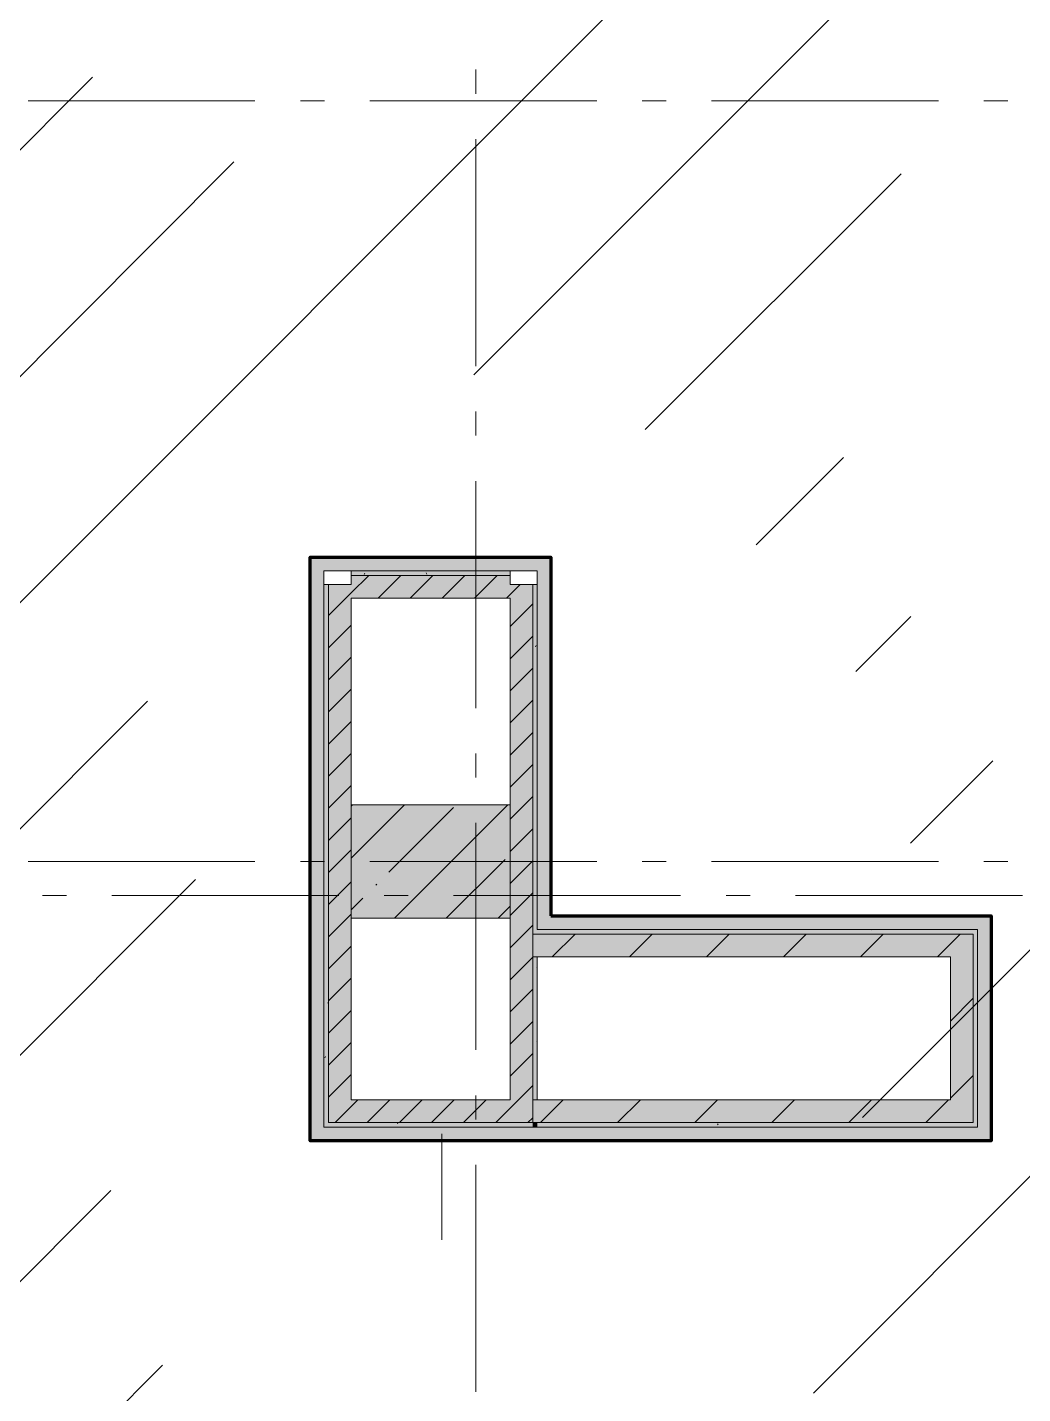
# Model space of a CAD drawing. Header units: millimetres. Extents: x -537608 to 253996, y -217170 to 186033.
# Drawn here: x -227403 to -223017, y 161127 to 167145 of the extents above; entities that cross this region are included whole.
import ezdxf

# ---------------------------------------------------------------- set-up
doc = ezdxf.new("R2010")
doc.units = ezdxf.units.MM
doc.layers.add('16) Лак 1.6м', color=160, linetype='Continuous', lineweight=90)
doc.layers.add('2) окраска коммуникации', color=152, linetype='Continuous', lineweight=30)
doc.layers.add('PDF _Геометрия', color=7, linetype='Continuous')
doc.layers.add('PDF _Сплошная заливка', color=7, linetype='Continuous', true_color=0xffffff)

msp = doc.modelspace()

# ---------------------------------------------------------------- hatches: boundary and pattern name
at = {"layer": '2) окраска коммуникации'}
h = msp.add_hatch(dxfattribs=at)
h.set_pattern_fill('ANSI31', color=5, scale=222)
h.set_pattern_definition([(45, (-258045.5, 58244.4), (-498.4042, 498.4042), [])])
edge = h.paths.add_edge_path()
edge.add_spline(control_points=[(-235816.1191, 159271.232), (-236159.4574, 159033.9082), (-238070.707, 158782.2879), (-238638.1634, 158432.2404), (-238105.9898, 157437.1958), (-235754.1232, 157437.1958), (-234964.4457, 157111.2328), (-232629.7463, 157197.0128), (-230260.7124, 156905.3617), (-229350.8658, 157179.8572), (-227823.0111, 157317.1047), (-227874.2427, 155408.2821), (-228097.4122, 152976.7837), (-227822.7426, 150724.7104), (-228269.0815, 149763.9784), (-227084.5653, 149112.0524), (-225299.2066, 148991.9613), (-224269.1925, 149077.7406), (-223393.6804, 150141.4089), (-223033.1746, 151942.7824), (-223033.1746, 154550.2232), (-224114.1503, 155620.6235), (-222534.7954, 157233.2822), (-223616.3097, 158108.2349), (-222328.7917, 159257.6825), (-224405.9872, 160750.2232), (-223221.471, 161659.5139), (-222637.7958, 162380.0636), (-222998.3466, 163910.6161), (-224371.6993, 165660.5215), (-222551.1261, 167750.2232), (-223117.6326, 168979.9453), (-222465.2915, 170352.4203), (-223735.6423, 171364.6211), (-222688.4609, 172325.3538), (-224215.7041, 173378.4158), (-222584.8491, 174510.7078), (-223546.1958, 175199.8757), (-221881.0047, 176020.4302), (-223048.3552, 176912.5392), (-223134.1899, 177993.3638), (-224026.8692, 177461.5296), (-225297.22, 177718.8682), (-226378.7358, 177221.3459), (-228541.766, 177135.5666), (-230052.4535, 177838.96), (-230103.9537, 176483.6406), (-230103.9537, 175397.7837), (-229211.2743, 175199.8757), (-230121.1209, 173498.5077), (-229039.6066, 172812.2698), (-230258.4573, 170776.7837), (-229761.2561, 169941.1373), (-230774.103, 168425.7837), (-229332.0829, 167750.2232), (-232123.453, 166650.2232), (-233452.141, 167750.2232), (-234104.4836, 166681.5095), (-235855.5078, 167750.2232), (-235443.0905, 165700.2452), (-235100.8307, 164170.835), (-235942.0098, 164546.6834), (-235461.3365, 162982.3976), (-236062.1774, 161973.2927), (-234156.6512, 161458.6141), (-236010.6772, 160206.231), (-235472.7808, 159508.5559), (-235816.1191, 159271.232)], knot_values=[0, 0, 0, 0, 1, 2, 3, 4, 5, 6, 7, 8, 9, 10, 11, 12, 13, 14, 15, 16, 17, 18, 19, 20, 21, 22, 23, 24, 25, 26, 27, 28, 29, 30, 31, 32, 33, 34, 35, 36, 37, 38, 39, 40, 41, 42, 43, 44, 45, 46, 47, 48, 49, 50, 51, 52, 53, 54, 55, 56, 57, 58, 59, 60, 61, 62, 63, 64, 65, 65, 65, 65], degree=3, periodic=0)
edge = h.paths.add_edge_path(flags=16)
edge.add_arc((-231889.6573, 159033.0748), 1468.0305, 125.00000005, 234.99999995, ccw=False)
edge.add_arc((-231607.6582, 161840.8916), 1959.6809, 125.00000005, 234.99999995, ccw=False)
edge.add_arc((-231767.132, 163405.6521), 965.4036, 67.59470151, 177.59470141, ccw=False)
edge.add_arc((-231443.7098, 163069.927), 1229.0586, -22.07713269, 87.92286721, ccw=False)
edge.add_arc((-231143.3293, 161410.3894), 1461.9881, -54.99999995, 54.99999995, ccw=False)
edge.add_arc((-231576.0596, 159327.8343), 1548.9823, -75.15767463, 34.84232527, ccw=False)
edge.add_arc((-231955.4787, 158374.0401), 947.5729, 215.00000005, 324.99999995, ccw=False)
edge = h.paths.add_edge_path(flags=16)
edge.add_arc((-225566.369, 153285.6185), 1536.9915, 125.00000005, 234.99999995, ccw=False)
edge.add_arc((-225538.421, 155843.592), 1585.7174, 125.00000005, 234.99999995, ccw=False)
edge.add_arc((-225137.7183, 159013.7421), 2284.3212, 125.00000005, 234.99999995, ccw=False)
edge.add_arc((-225658.2126, 162012.8119), 1376.867, 125.00000005, 234.99999995, ccw=False)
edge.add_arc((-225574.7307, 164105.3721), 1301.2124, 117.8493612, 227.8493611, ccw=False)
edge.add_arc((-225369.6285, 164519.2026), 1097.085, 27.81836399, 137.81836389, ccw=False)
edge.add_arc((-225613.8121, 163296.7221), 2117.3814, -54.99999995, 54.99999995, ccw=False)
edge.add_arc((-225663.381, 159757.0156), 2203.8023, -54.99999995, 54.99999995, ccw=False)
edge.add_arc((-225163.6815, 156860.1623), 1332.6027, -54.99999995, 54.99999995, ccw=False)
edge.add_arc((-225407.0732, 154329.3545), 1756.9432, -54.99999995, 54.99999995, ccw=False)
edge.add_arc((-225725.9779, 153175.5991), 1357.0078, 237.85706584, 347.85706574, ccw=False)
edge = h.paths.add_edge_path(flags=16)
edge.add_arc((-226395.9174, 168135.9149), 1371.9136, 125.00000005, 234.99999995, ccw=False)
edge.add_arc((-226384.8551, 170399.3253), 1391.2002, 125.00000005, 234.99999995, ccw=False)
edge.add_arc((-226325.4529, 172763.3694), 1494.7648, 125.00000005, 234.99999995, ccw=False)
edge.add_arc((-225896.8545, 175145.79), 1730.4953, 112.00238998, 222.00238988, ccw=False)
edge.add_arc((-226212.3841, 175253.0022), 1533.7869, -7.46862395, 102.53137595, ccw=False)
edge.add_arc((-225760.6269, 173526.9207), 1863.7748, -54.99999995, 54.99999995, ccw=False)
edge.add_arc((-225829.2376, 170375.5045), 1983.3939, -54.99999995, 54.99999995, ccw=False)
edge.add_arc((-225610.4468, 168098.6002), 1126.7789, -74.63234793, 35.36765197, ccw=False)
edge.add_arc((-226247.326, 167667.1454), 1142.021, 215.00000005, 324.99999995, ccw=False)
at = {"layer": 'PDF _Сплошная заливка', "true_color": 0xff7d7d, "transparency": 33554559}
for points in [[(-226156.1935, 162240.905), (-226096.1929, 162240.905), (-226096.1929, 164811.2537), (-226156.1935, 164811.2537), (-226156.1935, 163372.0366)], [(-225156.194, 163171.2522), (-225096.1933, 163171.2522), (-225096.1933, 164811.2537), (-225156.194, 164811.2537), (-225156.194, 163372.0366)], [(-223216.1956, 163171.2522), (-223216.1956, 163231.2528), (-225096.1933, 163231.2528), (-225096.1933, 163171.2522), (-223256.501, 163171.2522)], [(-223216.1956, 162300.9056), (-223156.1949, 162300.9056), (-223156.1949, 163231.2528), (-223216.1956, 163231.2528), (-223216.1956, 162310.1116)], [(-223156.1949, 162240.905), (-223156.1949, 162300.9056), (-226096.1929, 162300.9056), (-226096.1929, 162240.905), (-223256.501, 162240.905)]]:
    msp.add_hatch(color=11, dxfattribs=at).paths.add_polyline_path(points)
at = {"layer": 'PDF _Сплошная заливка', "transparency": 33554559}
for points in [[(-226076.1941, 162420.9048), (-225976.1937, 162420.9048), (-225976.1937, 164691.2524), (-226076.1941, 164691.2524), (-226076.1941, 163372.0366)], [(-225976.1937, 163220.9057), (-225276.1932, 163220.9057), (-225276.1932, 163720.9055), (-225976.1937, 163720.9055), (-225976.1937, 163372.0366)], [(-223236.1943, 163151.2534), (-223236.1943, 163171.2522), (-225156.194, 163171.2522), (-225156.194, 163151.2534), (-223256.501, 163151.2534)], [(-223236.1943, 162420.9048), (-223236.1943, 163151.2534), (-223336.1947, 163151.2534), (-223336.1947, 162420.9048), (-223256.501, 162420.9048)], [(-223236.1943, 162320.9065), (-223216.1956, 162320.9065), (-223216.1956, 163171.2522), (-223236.1943, 163171.2522), (-223236.1943, 162420.9048)], [(-225276.1932, 162320.9065), (-225276.1932, 162420.9048), (-226076.1941, 162420.9048), (-226076.1941, 162320.9065), (-225761.1072, 162320.9065)], [(-223236.1943, 162320.9065), (-223236.1943, 162420.9048), (-225176.1927, 162420.9048), (-225176.1927, 162320.9065), (-223256.501, 162320.9065)], [(-225276.1932, 162300.9056), (-225176.1927, 162300.9056), (-225176.1927, 162320.9065), (-226096.1929, 162320.9065), (-226096.1929, 162300.9056), (-225761.1072, 162300.9056)], [(-223216.1956, 162300.9056), (-223216.1956, 162320.9065), (-225156.194, 162320.9065), (-225156.194, 162300.9056), (-223256.501, 162300.9056)]]:
    msp.add_hatch(color=256, dxfattribs=at).paths.add_polyline_path(points)

# ---------------------------------------------------------------- linework, layer by layer
at = {"layer": '16) Лак 1.6м'}
msp.add_lwpolyline([(-225096.1933, 163231.2528), (-223156.1949, 163231.2528), (-223156.1949, 162240.905), (-226156.1935, 162240.905), (-226156.1935, 164811.2537), (-225096.1933, 164811.2537)], close=True, dxfattribs=at)
at = {"layer": 'PDF _Геометрия', "color": 253, "lineweight": 9, "true_color": 0xaaaaaa}
for p, q in [((-225426.1938, 166958.3296), (-225426.1938, 166852.4948)), ((-227399.9224, 166821.2533), (-226399.9208, 166821.2533)), ((-226199.9222, 166821.2533), (-226094.0894, 166821.2533)), ((-225894.0886, 166821.2533), (-224894.0891, 166821.2533)), ((-224694.0884, 166821.2533), (-224588.2556, 166821.2533)), ((-224388.2548, 166821.2533), (-223388.2553, 166821.2533)), ((-223188.2567, 166821.2533), (-223082.4218, 166821.2533)), ((-225426.1938, 166652.4962), (-225426.1938, 165652.4966)), ((-225426.1938, 165452.4958), (-225426.1938, 165346.6631)), ((-225426.1938, 165146.6624), (-225426.1938, 164146.6628)), ((-225426.1938, 163946.662), (-225426.1938, 163840.8293)), ((-225426.1938, 163640.8307), (-225426.1938, 162640.829)), ((-227399.9224, 163471.2533), (-226399.9208, 163471.2533)), ((-226199.9222, 163471.2533), (-226094.0894, 163471.2533)), ((-225894.0886, 163471.2533), (-224894.0891, 163471.2533)), ((-224694.0884, 163471.2533), (-224588.2556, 163471.2533)), ((-224388.2548, 163471.2533), (-223388.2553, 163471.2533)), ((-223188.2567, 163471.2533), (-223082.4218, 163471.2533)), ((-227230.4613, 163321.2527), (-227336.2962, 163321.2527)), ((-226030.4632, 163321.2527), (-227030.4627, 163321.2527)), ((-225724.6297, 163321.2527), (-225830.4624, 163321.2527)), ((-224524.6294, 163321.2527), (-225524.6289, 163321.2527)), ((-224218.7959, 163321.2527), (-224324.6286, 163321.2527)), ((-223018.7956, 163321.2527), (-224018.7951, 163321.2527)), ((-225426.1938, 162440.8304), (-225426.1938, 162334.9976)), ((-225426.1938, 162134.9969), (-225426.1938, 161134.9973))]:
    msp.add_line(p, q, dxfattribs=at)
at = {"layer": 'PDF _Геометрия', "lineweight": 9}
for p, q in [((-226096.1929, 164811.2537), (-226156.1935, 164811.2537)), ((-226156.1935, 164811.2537), (-226156.1935, 162240.905)), ((-225156.194, 164811.2537), (-226096.1929, 164811.2537)), ((-225096.1933, 164811.2537), (-225156.194, 164811.2537)), ((-225096.1933, 163231.2528), (-225096.1933, 164811.2537)), ((-226096.1929, 164691.2524), (-226096.1929, 164751.2531)), ((-226096.1929, 164751.2531), (-225156.194, 164751.2531)), ((-225276.1932, 164751.2531), (-225976.1937, 164751.2531)), ((-225976.1937, 164751.2531), (-225976.1937, 164731.2521)), ((-225976.1937, 164653.9632), (-225898.9027, 164731.2521)), ((-225976.1937, 164731.2521), (-225976.1937, 164691.2524)), ((-225276.1932, 164731.2521), (-225976.1937, 164731.2521)), ((-225857.482, 164631.2539), (-225757.4816, 164731.2521)), ((-225716.0609, 164631.2539), (-225616.0605, 164731.2521)), ((-225574.6399, 164631.2539), (-225474.6395, 164731.2521)), ((-225433.2188, 164631.2539), (-225333.2184, 164731.2521)), ((-225276.1932, 164731.2521), (-225276.1932, 164751.2531)), ((-225276.1932, 164691.2524), (-225276.1932, 164731.2521)), ((-225156.194, 164751.2531), (-225156.194, 164691.2524)), ((-226096.1929, 162420.9048), (-226096.1929, 164691.2524)), ((-226076.1941, 164691.2524), (-226096.1929, 164691.2524)), ((-226096.1929, 164691.2524), (-226096.1929, 162420.9048)), ((-226076.1941, 162420.9048), (-226076.1941, 164691.2524)), ((-225976.1937, 164691.2524), (-226076.1941, 164691.2524)), ((-226076.1941, 164553.9629), (-225976.1937, 164653.9632)), ((-225291.7977, 164631.2539), (-225276.1932, 164646.8564)), ((-225276.1932, 164646.8564), (-225231.7971, 164691.2524)), ((-225176.1927, 164691.2524), (-225276.1932, 164691.2524)), ((-225176.1927, 164691.2524), (-225176.1927, 163151.2534)), ((-225156.194, 164691.2524), (-225176.1927, 164691.2524)), ((-225156.194, 164691.2524), (-225156.194, 163171.2522)), ((-225156.194, 163171.2522), (-225156.194, 164691.2524)), ((-225976.1937, 163720.9055), (-225976.1937, 164631.2539)), ((-225976.1937, 164631.2539), (-225276.1932, 164631.2539)), ((-225276.1932, 164631.2539), (-225276.1932, 163720.9055)), ((-225276.1932, 164505.4353), (-225176.1927, 164605.4335)), ((-226076.1941, 164412.5418), (-225976.1937, 164512.5422)), ((-225276.1932, 164364.0142), (-225176.1927, 164464.0124)), ((-226076.1941, 164271.1207), (-225976.1937, 164371.119)), ((-225276.1932, 164222.591), (-225176.1927, 164322.5914)), ((-226076.1941, 164129.6997), (-225976.1937, 164229.6979)), ((-225276.1932, 164081.1699), (-225176.1927, 164181.1704)), ((-226076.1941, 163988.2764), (-225976.1937, 164088.2769)), ((-225276.1932, 163939.7489), (-225176.1927, 164039.7493)), ((-226076.1941, 163846.8554), (-225976.1937, 163946.8558)), ((-225276.1932, 163798.3278), (-225176.1927, 163898.3283)), ((-226076.1941, 163705.4343), (-225976.1937, 163805.4348)), ((-225276.1932, 163656.9068), (-225176.1927, 163756.9071)), ((-225976.1937, 163486.1345), (-225741.4227, 163720.9055)), ((-225976.1937, 163714.2313), (-225969.5195, 163720.9055)), ((-225976.1937, 163720.9055), (-225976.1937, 163220.9057)), ((-225276.1932, 163720.9055), (-225976.1937, 163720.9055)), ((-225810.7521, 163423.4771), (-225525.6279, 163708.5992)), ((-225785.2246, 163220.9057), (-225285.2248, 163720.9055)), ((-225276.1932, 163220.9057), (-225276.1932, 163720.9055)), ((-226076.1941, 163564.0133), (-225976.1937, 163664.0137)), ((-225276.1932, 163515.4857), (-225176.1927, 163615.4861)), ((-226076.1941, 163422.5923), (-225976.1937, 163522.5926)), ((-225557.1256, 163220.9057), (-225297.5311, 163480.5024)), ((-225276.1932, 163374.0647), (-225176.1927, 163474.0629)), ((-226076.1941, 163281.1712), (-225976.1937, 163381.1716)), ((-225867.7774, 163366.4519), (-225863.0345, 163371.1948)), ((-225276.1932, 163232.6437), (-225176.1927, 163332.6418)), ((-225976.1937, 163258.0356), (-225924.8005, 163309.4287)), ((-225329.0288, 163220.9057), (-225276.1932, 163273.7392)), ((-226076.1941, 163139.7502), (-225976.1937, 163239.7484)), ((-225976.1937, 163220.9057), (-225276.1932, 163220.9057)), ((-225976.1937, 162420.9048), (-225976.1937, 163220.9057)), ((-225276.1932, 163220.9057), (-225276.1932, 162420.9048)), ((-223216.1956, 163231.2528), (-225096.1933, 163231.2528)), ((-223156.1949, 163231.2528), (-223216.1956, 163231.2528)), ((-223156.1949, 162300.9056), (-223156.1949, 163231.2528)), ((-225276.1932, 163091.2204), (-225176.1927, 163191.2208)), ((-225156.194, 163151.2534), (-225176.1927, 163151.2534)), ((-225176.1927, 163151.2534), (-225176.1927, 163051.253)), ((-225176.1927, 163151.2534), (-225176.1927, 163051.253)), ((-223336.1947, 163171.2522), (-225156.194, 163171.2522)), ((-225156.194, 163171.2522), (-225096.1933, 163171.2522)), ((-223336.1947, 163151.2534), (-225156.194, 163151.2534)), ((-225096.1933, 163171.2522), (-223216.1956, 163171.2522)), ((-225089.8873, 163051.253), (-224989.8869, 163151.2534)), ((-224750.4764, 163051.253), (-224650.476, 163151.2534)), ((-224411.0654, 163051.253), (-224311.065, 163151.2534)), ((-224071.6544, 163051.253), (-223971.654, 163151.2534)), ((-223732.2434, 163051.253), (-223632.2431, 163151.2534)), ((-223236.1943, 163171.2522), (-223336.1947, 163171.2522)), ((-223336.1947, 163107.8907), (-223292.8321, 163151.2534)), ((-223236.1943, 163151.2534), (-223336.1947, 163151.2534)), ((-223216.1956, 163171.2522), (-223236.1943, 163171.2522)), ((-223236.1943, 162420.9048), (-223236.1943, 163151.2534)), ((-223216.1956, 162420.9048), (-223216.1956, 163171.2522)), ((-223216.1956, 163171.2522), (-223216.1956, 162300.9056)), ((-226076.1941, 162998.329), (-225976.1937, 163098.3273)), ((-223392.8325, 163051.253), (-223336.1947, 163107.8907)), ((-225276.1932, 162949.7994), (-225176.1927, 163049.7997)), ((-225176.1927, 163051.253), (-225176.1927, 162420.9048)), ((-225176.1927, 163051.253), (-225156.194, 163051.253)), ((-225156.194, 162420.9048), (-225156.194, 163051.253)), ((-225156.194, 163051.253), (-223336.1947, 163051.253)), ((-223336.1947, 163051.253), (-223336.1947, 162420.9048)), ((-226076.1941, 162856.9059), (-225976.1937, 162956.9062)), ((-225276.1932, 162808.3783), (-225176.1927, 162908.3787)), ((-223336.1947, 162768.4798), (-223236.1943, 162868.4801)), ((-226076.1941, 162715.4848), (-225976.1937, 162815.4852)), ((-225276.1932, 162666.9572), (-225176.1927, 162766.9576)), ((-226076.1941, 162574.0637), (-225976.1937, 162674.0641)), ((-225276.1932, 162525.5362), (-225176.1927, 162625.5366)), ((-226076.1941, 162432.6427), (-225976.1937, 162532.6431)), ((-225276.1932, 162384.1151), (-225176.1927, 162484.1155)), ((-223336.1947, 162429.0688), (-223236.1943, 162529.0692)), ((-226096.1929, 162420.9048), (-226096.1929, 162320.9065)), ((-226076.1941, 162320.9065), (-226076.1941, 162420.9048)), ((-226046.5092, 162320.9065), (-225946.5088, 162420.9048)), ((-225276.1932, 162420.9048), (-225976.1937, 162420.9048)), ((-225905.0881, 162320.9065), (-225805.0877, 162420.9048)), ((-225763.667, 162320.9065), (-225663.6667, 162420.9048)), ((-225622.246, 162320.9065), (-225522.2456, 162420.9048)), ((-225480.8249, 162320.9065), (-225380.8246, 162420.9048)), ((-225156.194, 162420.9048), (-225176.1927, 162420.9048)), ((-225176.1927, 162420.9048), (-225176.1927, 162320.9065)), ((-225176.1927, 162420.9048), (-225176.1927, 162320.9065)), ((-223336.1947, 162420.9048), (-225156.194, 162420.9048)), ((-225141.4118, 162320.9065), (-225041.4136, 162420.9048)), ((-224802.0008, 162320.9065), (-224702.0026, 162420.9048)), ((-224462.5899, 162320.9065), (-224362.5895, 162420.9048)), ((-224123.1789, 162320.9065), (-224023.1785, 162420.9048)), ((-223783.7679, 162320.9065), (-223683.7676, 162420.9048)), ((-223444.3569, 162320.9065), (-223344.3566, 162420.9048)), ((-223236.1943, 162320.9065), (-223236.1943, 162420.9048)), ((-223216.1956, 162320.9065), (-223216.1956, 162420.9048)), ((-225339.4017, 162320.9065), (-225276.1932, 162384.1151)), ((-226096.1929, 162300.9056), (-226096.1929, 162320.9065)), ((-226096.1929, 162320.9065), (-226096.1929, 162300.9056)), ((-225276.1932, 162300.9056), (-226096.1929, 162300.9056)), ((-226096.1929, 162300.9056), (-225276.1932, 162300.9056)), ((-225276.1932, 162320.9065), (-226076.1941, 162320.9065)), ((-225176.1927, 162320.9065), (-225276.1932, 162320.9065)), ((-225276.1932, 162300.9056), (-225176.1927, 162300.9056)), ((-225197.9806, 162320.9065), (-225176.1927, 162342.6923)), ((-225176.1927, 162320.9065), (-225156.194, 162320.9065)), ((-225176.1927, 162300.9056), (-225156.194, 162300.9056)), ((-223216.1956, 162300.9056), (-225176.1927, 162300.9056)), ((-225156.194, 162320.9065), (-223236.1943, 162320.9065)), ((-225156.194, 162300.9056), (-223216.1956, 162300.9056)), ((-223216.1956, 162300.9056), (-223216.1956, 162320.9065)), ((-223156.1949, 162240.905), (-223156.1949, 162300.9056)), ((-226156.1935, 162240.905), (-226096.1929, 162240.905)), ((-226096.1929, 162240.905), (-223156.1949, 162240.905)), ((-225576.9392, 162270.9063), (-225576.9392, 161804.7553))]:
    msp.add_line(p, q, dxfattribs=at)
at = {"layer": 'PDF _Геометрия', "color": 8, "lineweight": 9, "true_color": 0x787878}
for p, q in [((-225915.3922, 164741.0846), (-225918.7443, 164735.276)), ((-225642.9121, 164737.0027), (-225646.2665, 164742.8092)), ((-225160.6872, 164422.6715), (-225164.0394, 164416.8649)), ((-223682.62, 163170.4727), (-223683.07, 163171.2522)), ((-225156.194, 163008.0539), (-225157.7226, 163005.4059)), ((-226076.1941, 162845.8655), (-226078.9111, 162850.5741)), ((-225156.194, 162674.7789), (-225158.194, 162678.2452)), ((-226088.6984, 162612.1086), (-226092.0506, 162606.3021)), ((-225770.7588, 162316.8375), (-225773.1077, 162320.9065)), ((-224359.3019, 162310.5207), (-224362.6541, 162316.3294))]:
    msp.add_line(p, q, dxfattribs=at)
at = {"layer": 'PDF _Сплошная заливка', "color": 11, "lineweight": 35, "true_color": 0xff7d7d, "transparency": 33554559}
msp.add_solid([(-225156.194, 164751.2531), (-225156.194, 164811.2537), (-226096.1929, 164751.2531), (-226096.1929, 164811.2537)], dxfattribs=at)
at = {"layer": 'PDF _Сплошная заливка', "lineweight": 35, "transparency": 33554559}
for points in [[(-225276.1932, 164731.2521), (-225276.1932, 164751.2531), (-225976.1937, 164731.2521), (-225976.1937, 164751.2531)], [(-225276.1932, 164631.2539), (-225276.1932, 164731.2521), (-225976.1937, 164631.2539), (-225976.1937, 164731.2521)], [(-226076.1941, 162320.9065), (-226076.1941, 164691.2524), (-226096.1929, 162320.9065), (-226096.1929, 164691.2524)], [(-225176.1927, 162320.9065), (-225176.1927, 164691.2524), (-225276.1932, 162320.9065), (-225276.1932, 164691.2524)], [(-225156.194, 163151.2534), (-225156.194, 164691.2524), (-225176.1927, 163151.2534), (-225176.1927, 164691.2524)], [(-225176.1927, 163051.253), (-223336.1947, 163051.253), (-225176.1927, 163151.2534), (-223336.1947, 163151.2534)], [(-225156.194, 162420.9048), (-225156.194, 163051.253), (-225176.1927, 162420.9048), (-225176.1927, 163051.253)], [(-225176.1927, 162300.9056), (-225156.194, 162300.9056), (-225176.1927, 162320.9065), (-225156.194, 162320.9065)]]:
    msp.add_solid(points, dxfattribs=at)

doc.saveas('drawing.dxf')
